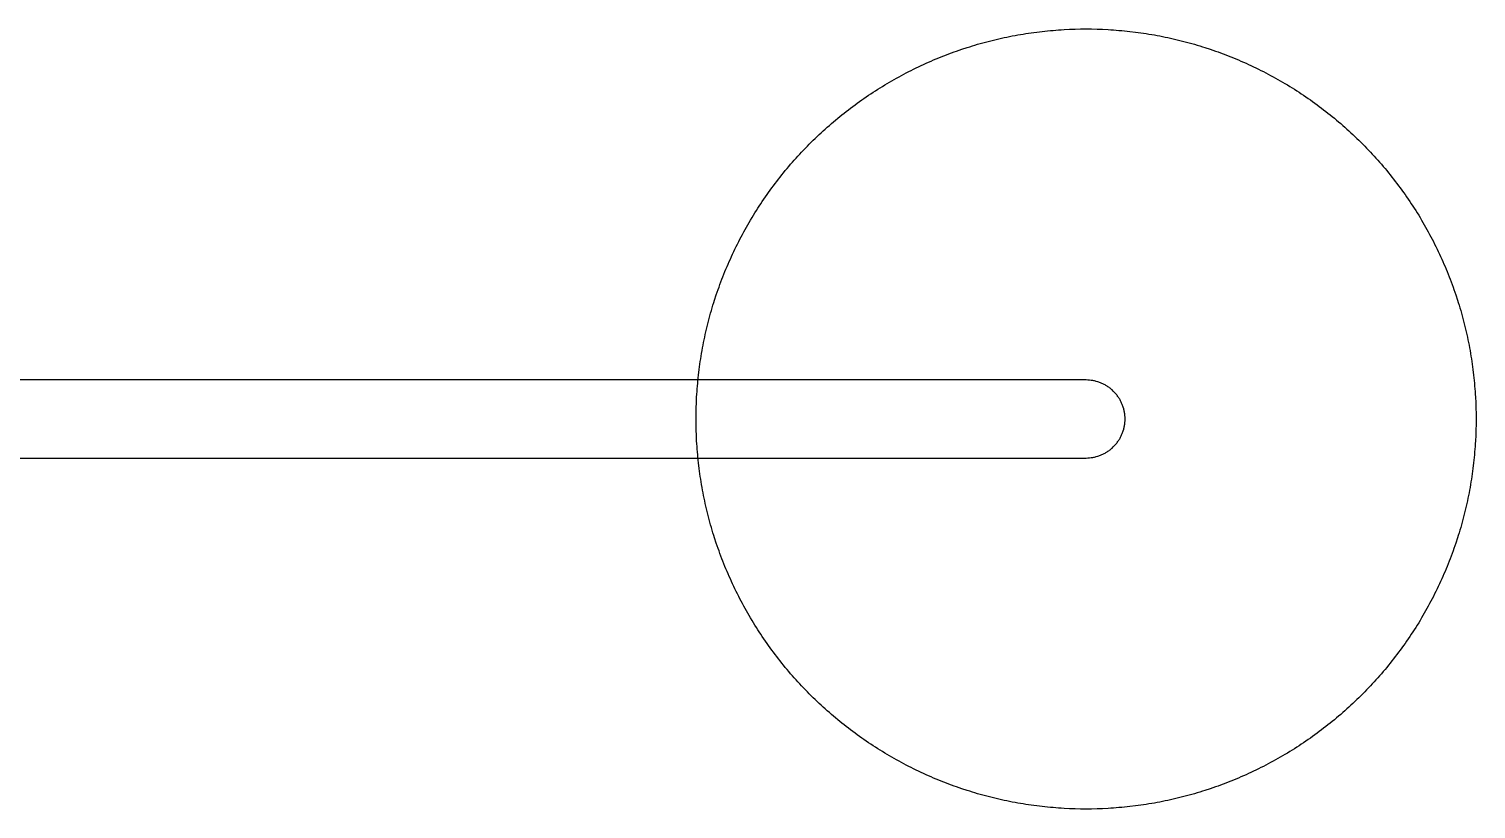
# Model space of a CAD drawing. Extents: x -44500 to 44500, y -47000 to 47000.
# Drawn here: x -210 to 3500, y 11000 to 13000 of the extents above; entities that cross this region are included whole.
import ezdxf

# ---------------------------------------------------------------- set-up
doc = ezdxf.new("R2010")
doc.units = 0
doc.layers.add('Metal1', color=160, linetype='CONTINUOUS')

msp = doc.modelspace()

# ---------------------------------------------------------------- linework, layer by layer
at = {"layer": 'Metal1'}
msp.add_lwpolyline([(3499.9, 11985.9), (3499.6, 11971.8), (3499.1, 11957.7), (3498.4, 11943.65), (3497.95, 11936.6), (3497.5, 11929.6), (3497, 11922.6), (3496.4, 11915.55), (3495.8, 11908.55), (3495.1, 11901.5), (3494.4, 11894.5), (3493.65, 11887.5), (3491.95, 11873.5), (3491.05, 11866.55), (3490.05, 11859.55), (3489.05, 11852.6), (3488, 11845.65), (3486.9, 11838.7), (3485.7, 11831.7), (3484.5, 11824.8), (3483.25, 11817.85), (3481.95, 11810.95), (3480.6, 11804), (3479.2, 11797.15), (3477.75, 11790.25), (3476.25, 11783.4), (3474.7, 11776.5), (3473.1, 11769.65), (3471.45, 11762.8), (3469.75, 11755.95), (3468, 11749.1), (3466.2, 11742.3), (3464.35, 11735.5), (3462.5, 11728.75), (3460.55, 11721.95), (3458.55, 11715.15), (3456.55, 11708.45), (3454.45, 11701.7), (3452.35, 11695), (3447.95, 11681.6), (3445.65, 11674.9), (3443.35, 11668.25), (3441, 11661.65), (3438.6, 11655), (3436.15, 11648.4), (3433.65, 11641.85), (3431.1, 11635.25), (3428.5, 11628.7), (3425.9, 11622.25), (3423.2, 11615.7), (3420.45, 11609.15), (3417.7, 11602.75), (3414.85, 11596.25), (3412, 11589.85), (3409.1, 11583.45), (3406.15, 11577.05), (3403.15, 11570.7), (3400.1, 11564.35), (3397, 11558), (3393.85, 11551.65), (3390.65, 11545.35), (3387.45, 11539.1), (3384.2, 11532.9), (3380.9, 11526.7), (3377.5, 11520.45), (3374.15, 11514.35), (3370.7, 11508.2), (3367.2, 11502.05), (3363.65, 11495.95), (3360.1, 11489.9), (3356.45, 11483.8), (3352.85, 11477.85), (3349.15, 11471.85), (3345.35, 11465.8), (3341.6, 11459.9), (3337.75, 11453.95), (3333.9, 11448.1), (3330, 11442.25), (3326.05, 11436.45), (3322.05, 11430.6), (3318, 11424.8), (3313.95, 11419.1), (3309.85, 11413.4), (3305.7, 11407.7), (3301.5, 11402.05), (3297.25, 11396.4), (3293, 11390.8), (3288.7, 11385.25), (3284.35, 11379.7), (3279.95, 11374.2), (3275.5, 11368.7), (3271.05, 11363.25), (3266.55, 11357.85), (3262, 11352.45), (3257.4, 11347.05), (3252.8, 11341.8), (3248.15, 11336.5), (3243.45, 11331.25), (3238.7, 11326), (3233.95, 11320.8), (3229.2, 11315.7), (3224.3, 11310.55), (3219.45, 11305.5), (3214.55, 11300.45), (3209.6, 11295.4), (3204.6, 11290.4), (3199.55, 11285.45), (3194.5, 11280.55), (3189.45, 11275.7), (3184.3, 11270.8), (3179.2, 11266.05), (3174, 11261.3), (3168.75, 11256.55), (3163.5, 11251.85), (3158.2, 11247.2), (3152.95, 11242.6), (3147.55, 11238), (3142.15, 11233.45), (3136.75, 11228.95), (3131.3, 11224.5), (3125.8, 11220.05), (3120.3, 11215.65), (3114.75, 11211.3), (3109.2, 11207), (3103.6, 11202.75), (3097.95, 11198.5), (3092.3, 11194.3), (3086.6, 11190.15), (3080.9, 11186.05), (3075.2, 11182), (3069.4, 11177.95), (3063.55, 11173.95), (3057.75, 11170), (3051.9, 11166.1), (3046.05, 11162.25), (3040.1, 11158.4), (3034.2, 11154.65), (3028.15, 11150.85), (3022.15, 11147.15), (3016.2, 11143.55), (3010.1, 11139.9), (3004.05, 11136.35), (2997.95, 11132.8), (2991.8, 11129.3), (2985.65, 11125.85), (2979.55, 11122.5), (2973.3, 11119.1), (2967.1, 11115.8), (2960.9, 11112.55), (2954.65, 11109.35), (2948.35, 11106.15), (2942, 11103), (2935.65, 11099.9), (2929.3, 11096.85), (2922.95, 11093.85), (2916.55, 11090.9), (2910.15, 11088), (2903.75, 11085.15), (2897.25, 11082.3), (2890.85, 11079.55), (2884.3, 11076.8), (2877.75, 11074.1), (2871.3, 11071.5), (2864.75, 11068.9), (2858.15, 11066.35), (2851.6, 11063.85), (2845, 11061.4), (2838.35, 11059), (2831.75, 11056.65), (2825.1, 11054.35), (2818.4, 11052.05), (2805, 11047.65), (2798.3, 11045.55), (2791.55, 11043.45), (2784.85, 11041.45), (2778.05, 11039.45), (2771.25, 11037.5), (2764.5, 11035.65), (2757.7, 11033.8), (2750.9, 11032), (2744.05, 11030.25), (2737.2, 11028.55), (2730.35, 11026.9), (2723.5, 11025.3), (2716.6, 11023.75), (2709.75, 11022.25), (2702.85, 11020.8), (2696, 11019.4), (2689.05, 11018.05), (2682.15, 11016.75), (2675.2, 11015.5), (2668.3, 11014.3), (2661.3, 11013.1), (2654.35, 11012), (2647.4, 11010.95), (2640.45, 11009.95), (2633.45, 11008.95), (2626.5, 11008.05), (2612.5, 11006.35), (2605.5, 11005.6), (2598.5, 11004.9), (2591.45, 11004.2), (2584.45, 11003.6), (2577.4, 11003), (2570.4, 11002.5), (2563.4, 11002.05), (2556.35, 11001.6), (2542.3, 11000.9), (2528.2, 11000.4), (2514.1, 11000.1), (2500, 11000), (2485.9, 11000.1), (2471.8, 11000.4), (2457.7, 11000.9), (2443.65, 11001.6), (2436.6, 11002.05), (2429.6, 11002.5), (2422.6, 11003), (2415.55, 11003.6), (2408.55, 11004.2), (2401.5, 11004.9), (2394.5, 11005.6), (2387.5, 11006.35), (2373.5, 11008.05), (2366.55, 11008.95), (2359.55, 11009.95), (2352.6, 11010.95), (2345.65, 11012), (2338.7, 11013.1), (2331.7, 11014.3), (2324.8, 11015.5), (2317.85, 11016.75), (2310.95, 11018.05), (2304, 11019.4), (2297.15, 11020.8), (2290.25, 11022.25), (2283.4, 11023.75), (2276.5, 11025.3), (2269.65, 11026.9), (2262.8, 11028.55), (2255.95, 11030.25), (2249.1, 11032), (2242.3, 11033.8), (2235.5, 11035.65), (2228.75, 11037.5), (2221.95, 11039.45), (2215.15, 11041.45), (2208.45, 11043.45), (2201.7, 11045.55), (2195, 11047.65), (2181.6, 11052.05), (2174.9, 11054.35), (2168.25, 11056.65), (2161.65, 11059), (2155, 11061.4), (2148.4, 11063.85), (2141.85, 11066.35), (2135.25, 11068.9), (2128.7, 11071.5), (2122.25, 11074.1), (2115.7, 11076.8), (2109.15, 11079.55), (2102.75, 11082.3), (2096.25, 11085.15), (2089.85, 11088), (2083.45, 11090.9), (2077.05, 11093.85), (2070.7, 11096.85), (2064.35, 11099.9), (2058, 11103), (2051.65, 11106.15), (2045.35, 11109.35), (2039.1, 11112.55), (2032.9, 11115.8), (2026.7, 11119.1), (2020.45, 11122.5), (2014.35, 11125.85), (2008.2, 11129.3), (2002.05, 11132.8), (1995.95, 11136.35), (1989.9, 11139.9), (1983.8, 11143.55), (1977.85, 11147.15), (1971.85, 11150.85), (1965.8, 11154.65), (1959.9, 11158.4), (1953.95, 11162.25), (1948.1, 11166.1), (1942.25, 11170), (1936.45, 11173.95), (1930.6, 11177.95), (1924.8, 11182), (1919.1, 11186.05), (1913.4, 11190.15), (1907.7, 11194.3), (1902.05, 11198.5), (1896.4, 11202.75), (1890.8, 11207), (1885.25, 11211.3), (1879.7, 11215.65), (1874.2, 11220.05), (1868.7, 11224.5), (1863.25, 11228.95), (1857.85, 11233.45), (1852.45, 11238), (1847.05, 11242.6), (1841.8, 11247.2), (1836.5, 11251.85), (1831.25, 11256.55), (1826, 11261.3), (1820.8, 11266.05), (1815.7, 11270.8), (1810.55, 11275.7), (1805.5, 11280.55), (1800.45, 11285.45), (1795.4, 11290.4), (1790.4, 11295.4), (1785.45, 11300.45), (1780.55, 11305.5), (1775.7, 11310.55), (1770.8, 11315.7), (1766.05, 11320.8), (1761.3, 11326), (1756.55, 11331.25), (1751.85, 11336.5), (1747.2, 11341.8), (1742.6, 11347.05), (1738, 11352.45), (1733.45, 11357.85), (1728.95, 11363.25), (1724.5, 11368.7), (1720.05, 11374.2), (1715.65, 11379.7), (1711.3, 11385.25), (1707, 11390.8), (1702.75, 11396.4), (1698.5, 11402.05), (1694.3, 11407.7), (1690.15, 11413.4), (1686.05, 11419.1), (1682, 11424.8), (1677.95, 11430.6), (1673.95, 11436.45), (1670, 11442.25), (1666.1, 11448.1), (1662.25, 11453.95), (1658.4, 11459.9), (1654.65, 11465.8), (1650.85, 11471.85), (1647.15, 11477.85), (1643.55, 11483.8), (1639.9, 11489.9), (1636.35, 11495.95), (1632.8, 11502.05), (1629.3, 11508.2), (1625.85, 11514.35), (1622.5, 11520.45), (1619.1, 11526.7), (1615.8, 11532.9), (1612.55, 11539.1), (1609.35, 11545.35), (1606.15, 11551.65), (1603, 11558), (1599.9, 11564.35), (1596.85, 11570.7), (1593.85, 11577.05), (1590.9, 11583.45), (1588, 11589.85), (1585.15, 11596.25), (1582.3, 11602.75), (1579.55, 11609.15), (1576.8, 11615.7), (1574.1, 11622.25), (1571.5, 11628.7), (1568.9, 11635.25), (1566.35, 11641.85), (1563.85, 11648.4), (1561.4, 11655), (1559, 11661.65), (1556.65, 11668.25), (1554.35, 11674.9), (1552.05, 11681.6), (1547.65, 11695), (1545.55, 11701.7), (1543.45, 11708.45), (1541.45, 11715.15), (1539.45, 11721.95), (1537.5, 11728.75), (1535.65, 11735.5), (1533.8, 11742.3), (1532, 11749.1), (1530.25, 11755.95), (1528.55, 11762.8), (1526.9, 11769.65), (1525.3, 11776.5), (1523.75, 11783.4), (1522.25, 11790.25), (1520.8, 11797.15), (1519.4, 11804), (1518.05, 11810.95), (1516.75, 11817.85), (1515.5, 11824.8), (1514.3, 11831.7), (1513.1, 11838.7), (1512, 11845.65), (1510.95, 11852.6), (1509.95, 11859.55), (1508.95, 11866.55), (1508.05, 11873.5), (1506.35, 11887.5), (1505.6, 11894.5), (1504.9, 11901.5), (1504.2, 11908.55), (1503.6, 11915.55), (1503, 11922.6), (1502.5, 11929.6), (1502.05, 11936.6), (1501.6, 11943.65), (1500.9, 11957.7), (1500.4, 11971.8), (1500.1, 11985.9), (1500, 12000), (1500.1, 12014.1), (1500.4, 12028.2), (1500.9, 12042.3), (1501.6, 12056.35), (1502.05, 12063.4), (1502.5, 12070.4), (1503, 12077.4), (1503.6, 12084.45), (1504.2, 12091.45), (1504.9, 12098.5), (1505.6, 12105.5), (1506.35, 12112.5), (1508.05, 12126.5), (1508.95, 12133.45), (1509.95, 12140.45), (1510.95, 12147.4), (1512, 12154.35), (1513.1, 12161.3), (1514.3, 12168.3), (1515.5, 12175.2), (1516.75, 12182.15), (1518.05, 12189.05), (1519.4, 12196), (1520.8, 12202.85), (1522.25, 12209.75), (1523.75, 12216.6), (1525.3, 12223.5), (1526.9, 12230.35), (1528.55, 12237.2), (1530.25, 12244.05), (1532, 12250.9), (1533.8, 12257.7), (1535.65, 12264.5), (1537.5, 12271.25), (1539.45, 12278.05), (1541.45, 12284.85), (1543.45, 12291.55), (1545.55, 12298.3), (1547.65, 12305), (1552.05, 12318.4), (1554.35, 12325.1), (1556.65, 12331.75), (1559, 12338.35), (1561.4, 12345), (1563.85, 12351.6), (1566.35, 12358.15), (1568.9, 12364.75), (1571.5, 12371.3), (1574.1, 12377.75), (1576.8, 12384.3), (1579.55, 12390.85), (1582.3, 12397.25), (1585.15, 12403.75), (1588, 12410.15), (1590.9, 12416.55), (1593.85, 12422.95), (1596.85, 12429.3), (1599.9, 12435.65), (1603, 12442), (1606.15, 12448.35), (1609.35, 12454.65), (1612.55, 12460.9), (1615.8, 12467.1), (1619.1, 12473.3), (1622.5, 12479.55), (1625.85, 12485.65), (1629.3, 12491.8), (1632.8, 12497.95), (1636.35, 12504.05), (1639.9, 12510.1), (1643.55, 12516.2), (1647.15, 12522.15), (1650.85, 12528.15), (1654.65, 12534.2), (1658.4, 12540.1), (1662.25, 12546.05), (1666.1, 12551.9), (1670, 12557.75), (1673.95, 12563.55), (1677.95, 12569.4), (1682, 12575.2), (1686.05, 12580.9), (1690.15, 12586.6), (1694.3, 12592.3), (1698.5, 12597.95), (1702.75, 12603.6), (1707, 12609.2), (1711.3, 12614.75), (1715.65, 12620.3), (1720.05, 12625.8), (1724.5, 12631.3), (1728.95, 12636.75), (1733.45, 12642.15), (1738, 12647.55), (1742.6, 12652.95), (1747.2, 12658.2), (1751.85, 12663.5), (1756.55, 12668.75), (1761.3, 12674), (1766.05, 12679.2), (1770.8, 12684.3), (1775.7, 12689.45), (1780.55, 12694.5), (1785.45, 12699.55), (1790.4, 12704.6), (1795.4, 12709.6), (1800.45, 12714.55), (1805.5, 12719.45), (1810.55, 12724.3), (1815.7, 12729.2), (1820.8, 12733.95), (1826, 12738.7), (1831.25, 12743.45), (1836.5, 12748.15), (1841.8, 12752.8), (1847.05, 12757.4), (1852.45, 12762), (1857.85, 12766.55), (1863.25, 12771.05), (1868.7, 12775.5), (1874.2, 12779.95), (1879.7, 12784.35), (1885.25, 12788.7), (1890.8, 12793), (1896.4, 12797.25), (1902.05, 12801.5), (1907.7, 12805.7), (1913.4, 12809.85), (1919.1, 12813.95), (1924.8, 12818), (1930.6, 12822.05), (1936.45, 12826.05), (1942.25, 12830), (1948.1, 12833.9), (1953.95, 12837.75), (1959.9, 12841.6), (1965.8, 12845.35), (1971.85, 12849.15), (1977.85, 12852.85), (1983.8, 12856.45), (1989.9, 12860.1), (1995.95, 12863.65), (2002.05, 12867.2), (2008.2, 12870.7), (2014.35, 12874.15), (2020.45, 12877.5), (2026.7, 12880.9), (2032.9, 12884.2), (2039.1, 12887.45), (2045.35, 12890.65), (2051.65, 12893.85), (2058, 12897), (2064.35, 12900.1), (2070.7, 12903.15), (2077.05, 12906.15), (2083.45, 12909.1), (2089.85, 12912), (2096.25, 12914.85), (2102.75, 12917.7), (2109.15, 12920.45), (2115.7, 12923.2), (2122.25, 12925.9), (2128.7, 12928.5), (2135.25, 12931.1), (2141.85, 12933.65), (2148.4, 12936.15), (2155, 12938.6), (2161.65, 12941), (2168.25, 12943.35), (2174.9, 12945.65), (2181.6, 12947.95), (2195, 12952.35), (2201.7, 12954.45), (2208.45, 12956.55), (2215.15, 12958.55), (2221.95, 12960.55), (2228.75, 12962.5), (2235.5, 12964.35), (2242.3, 12966.2), (2249.1, 12968), (2255.95, 12969.75), (2262.8, 12971.45), (2269.65, 12973.1), (2276.5, 12974.7), (2283.4, 12976.25), (2290.25, 12977.75), (2297.15, 12979.2), (2304, 12980.6), (2310.95, 12981.95), (2317.85, 12983.25), (2324.8, 12984.5), (2331.7, 12985.7), (2338.7, 12986.9), (2345.65, 12988), (2352.6, 12989.05), (2359.55, 12990.05), (2366.55, 12991.05), (2373.5, 12991.95), (2387.5, 12993.65), (2394.5, 12994.4), (2401.5, 12995.1), (2408.55, 12995.8), (2415.55, 12996.4), (2422.6, 12997), (2429.6, 12997.5), (2436.6, 12997.95), (2443.65, 12998.4), (2457.7, 12999.1), (2471.8, 12999.6), (2485.9, 12999.9), (2500, 13000), (2514.1, 12999.9), (2528.2, 12999.6), (2542.3, 12999.1), (2556.35, 12998.4), (2563.4, 12997.95), (2570.4, 12997.5), (2577.4, 12997), (2584.45, 12996.4), (2591.45, 12995.8), (2598.5, 12995.1), (2605.5, 12994.4), (2612.5, 12993.65), (2626.5, 12991.95), (2633.45, 12991.05), (2640.45, 12990.05), (2647.4, 12989.05), (2654.35, 12988), (2661.3, 12986.9), (2668.3, 12985.7), (2675.2, 12984.5), (2682.15, 12983.25), (2689.05, 12981.95), (2696, 12980.6), (2702.85, 12979.2), (2709.75, 12977.75), (2716.6, 12976.25), (2723.5, 12974.7), (2730.35, 12973.1), (2737.2, 12971.45), (2744.05, 12969.75), (2750.9, 12968), (2757.7, 12966.2), (2764.5, 12964.35), (2771.25, 12962.5), (2778.05, 12960.55), (2784.85, 12958.55), (2791.55, 12956.55), (2798.3, 12954.45), (2805, 12952.35), (2818.4, 12947.95), (2825.1, 12945.65), (2831.75, 12943.35), (2838.35, 12941), (2845, 12938.6), (2851.6, 12936.15), (2858.15, 12933.65), (2864.75, 12931.1), (2871.3, 12928.5), (2877.75, 12925.9), (2884.3, 12923.2), (2890.85, 12920.45), (2897.25, 12917.7), (2903.75, 12914.85), (2910.15, 12912), (2916.55, 12909.1), (2922.95, 12906.15), (2929.3, 12903.15), (2935.65, 12900.1), (2942, 12897), (2948.35, 12893.85), (2954.65, 12890.65), (2960.9, 12887.45), (2967.1, 12884.2), (2973.3, 12880.9), (2979.55, 12877.5), (2985.65, 12874.15), (2991.8, 12870.7), (2997.95, 12867.2), (3004.05, 12863.65), (3010.1, 12860.1), (3016.2, 12856.45), (3022.15, 12852.85), (3028.15, 12849.15), (3034.2, 12845.35), (3040.1, 12841.6), (3046.05, 12837.75), (3051.9, 12833.9), (3057.75, 12830), (3063.55, 12826.05), (3069.4, 12822.05), (3075.2, 12818), (3080.9, 12813.95), (3086.6, 12809.85), (3092.3, 12805.7), (3097.95, 12801.5), (3103.6, 12797.25), (3109.2, 12793), (3114.75, 12788.7), (3120.3, 12784.35), (3125.8, 12779.95), (3131.3, 12775.5), (3136.75, 12771.05), (3142.15, 12766.55), (3147.55, 12762), (3152.95, 12757.4), (3158.2, 12752.8), (3163.5, 12748.15), (3168.75, 12743.45), (3174, 12738.7), (3179.2, 12733.95), (3184.3, 12729.2), (3189.45, 12724.3), (3194.5, 12719.45), (3199.55, 12714.55), (3204.6, 12709.6), (3209.6, 12704.6), (3214.55, 12699.55), (3219.45, 12694.5), (3224.3, 12689.45), (3229.2, 12684.3), (3233.95, 12679.2), (3238.7, 12674), (3243.45, 12668.75), (3248.15, 12663.5), (3252.8, 12658.2), (3257.4, 12652.95), (3262, 12647.55), (3266.55, 12642.15), (3271.05, 12636.75), (3275.5, 12631.3), (3279.95, 12625.8), (3284.35, 12620.3), (3288.7, 12614.75), (3293, 12609.2), (3297.25, 12603.6), (3301.5, 12597.95), (3305.7, 12592.3), (3309.85, 12586.6), (3313.95, 12580.9), (3318, 12575.2), (3322.05, 12569.4), (3326.05, 12563.55), (3330, 12557.75), (3333.9, 12551.9), (3337.75, 12546.05), (3341.6, 12540.1), (3345.35, 12534.2), (3349.15, 12528.15), (3352.85, 12522.15), (3356.45, 12516.2), (3360.1, 12510.1), (3363.65, 12504.05), (3367.2, 12497.95), (3370.7, 12491.8), (3374.15, 12485.65), (3377.5, 12479.55), (3380.9, 12473.3), (3384.2, 12467.1), (3387.45, 12460.9), (3390.65, 12454.65), (3393.85, 12448.35), (3397, 12442), (3400.1, 12435.65), (3403.15, 12429.3), (3406.15, 12422.95), (3409.1, 12416.55), (3412, 12410.15), (3414.85, 12403.75), (3417.7, 12397.25), (3420.45, 12390.85), (3423.2, 12384.3), (3425.9, 12377.75), (3428.5, 12371.3), (3431.1, 12364.75), (3433.65, 12358.15), (3436.15, 12351.6), (3438.6, 12345), (3441, 12338.35), (3443.35, 12331.75), (3445.65, 12325.1), (3447.95, 12318.4), (3452.35, 12305), (3454.45, 12298.3), (3456.55, 12291.55), (3458.55, 12284.85), (3460.55, 12278.05), (3462.5, 12271.25), (3464.35, 12264.5), (3466.2, 12257.7), (3468, 12250.9), (3469.75, 12244.05), (3471.45, 12237.2), (3473.1, 12230.35), (3474.7, 12223.5), (3476.25, 12216.6), (3477.75, 12209.75), (3479.2, 12202.85), (3480.6, 12196), (3481.95, 12189.05), (3483.25, 12182.15), (3484.5, 12175.2), (3485.7, 12168.3), (3486.9, 12161.3), (3488, 12154.35), (3489.05, 12147.4), (3490.05, 12140.45), (3491.05, 12133.45), (3491.95, 12126.5), (3493.65, 12112.5), (3494.4, 12105.5), (3495.1, 12098.5), (3495.8, 12091.45), (3496.4, 12084.45), (3497, 12077.4), (3497.5, 12070.4), (3497.95, 12063.4), (3498.4, 12056.35), (3499.1, 12042.3), (3499.6, 12028.2), (3499.9, 12014.1), (3500, 12000)], close=True, dxfattribs=at)
msp.add_lwpolyline([(-435.01, 11900), (2500, 11900), (2504.45, 11900.1), (2508.85, 11900.4), (2513.25, 11900.9), (2515.4, 11901.2), (2517.65, 11901.6), (2519.8, 11902), (2521.95, 11902.45), (2524.1, 11902.95), (2526.2, 11903.5), (2530.45, 11904.75), (2532.55, 11905.45), (2534.65, 11906.2), (2536.75, 11907), (2538.8, 11907.85), (2540.85, 11908.75), (2542.85, 11909.65), (2544.8, 11910.6), (2546.8, 11911.65), (2548.75, 11912.7), (2550.6, 11913.75), (2552.5, 11914.9), (2554.4, 11916.1), (2556.2, 11917.3), (2558.05, 11918.6), (2559.85, 11919.9), (2561.6, 11921.25), (2563.3, 11922.6), (2565.05, 11924.05), (2566.65, 11925.45), (2569.9, 11928.5), (2571.5, 11930.1), (2574.55, 11933.35), (2575.95, 11934.95), (2577.4, 11936.7), (2578.75, 11938.4), (2580.1, 11940.15), (2581.4, 11941.95), (2582.7, 11943.8), (2583.9, 11945.6), (2585.1, 11947.5), (2586.25, 11949.4), (2587.3, 11951.25), (2588.35, 11953.2), (2589.4, 11955.2), (2590.35, 11957.15), (2591.25, 11959.15), (2592.15, 11961.2), (2593, 11963.25), (2593.8, 11965.35), (2594.55, 11967.45), (2595.25, 11969.55), (2596.5, 11973.8), (2597.05, 11975.9), (2597.55, 11978.05), (2598, 11980.2), (2598.4, 11982.35), (2598.8, 11984.6), (2599.1, 11986.75), (2599.6, 11991.15), (2599.9, 11995.55), (2600, 12000), (2599.9, 12004.45), (2599.6, 12008.85), (2599.1, 12013.25), (2598.8, 12015.4), (2598.4, 12017.65), (2598, 12019.8), (2597.55, 12021.95), (2597.05, 12024.1), (2596.5, 12026.2), (2595.25, 12030.45), (2594.55, 12032.55), (2593.8, 12034.65), (2593, 12036.75), (2592.15, 12038.8), (2591.25, 12040.85), (2590.35, 12042.85), (2589.4, 12044.8), (2588.35, 12046.8), (2587.3, 12048.75), (2586.25, 12050.6), (2585.1, 12052.5), (2583.9, 12054.4), (2582.7, 12056.2), (2581.4, 12058.05), (2580.1, 12059.85), (2578.75, 12061.6), (2577.4, 12063.3), (2575.95, 12065.05), (2574.55, 12066.65), (2571.5, 12069.9), (2569.9, 12071.5), (2566.65, 12074.55), (2565.05, 12075.95), (2563.3, 12077.4), (2561.6, 12078.75), (2559.85, 12080.1), (2558.05, 12081.4), (2556.2, 12082.7), (2554.4, 12083.9), (2552.5, 12085.1), (2550.6, 12086.25), (2548.75, 12087.3), (2546.8, 12088.35), (2544.8, 12089.4), (2542.85, 12090.35), (2540.85, 12091.25), (2538.8, 12092.15), (2536.75, 12093), (2534.65, 12093.8), (2532.55, 12094.55), (2530.45, 12095.25), (2526.2, 12096.5), (2524.1, 12097.05), (2521.95, 12097.55), (2519.8, 12098), (2517.65, 12098.4), (2515.4, 12098.8), (2513.25, 12099.1), (2508.85, 12099.6), (2504.45, 12099.9), (2500, 12100), (-564.99, 12100)], dxfattribs=at)

doc.saveas('drawing.dxf')
